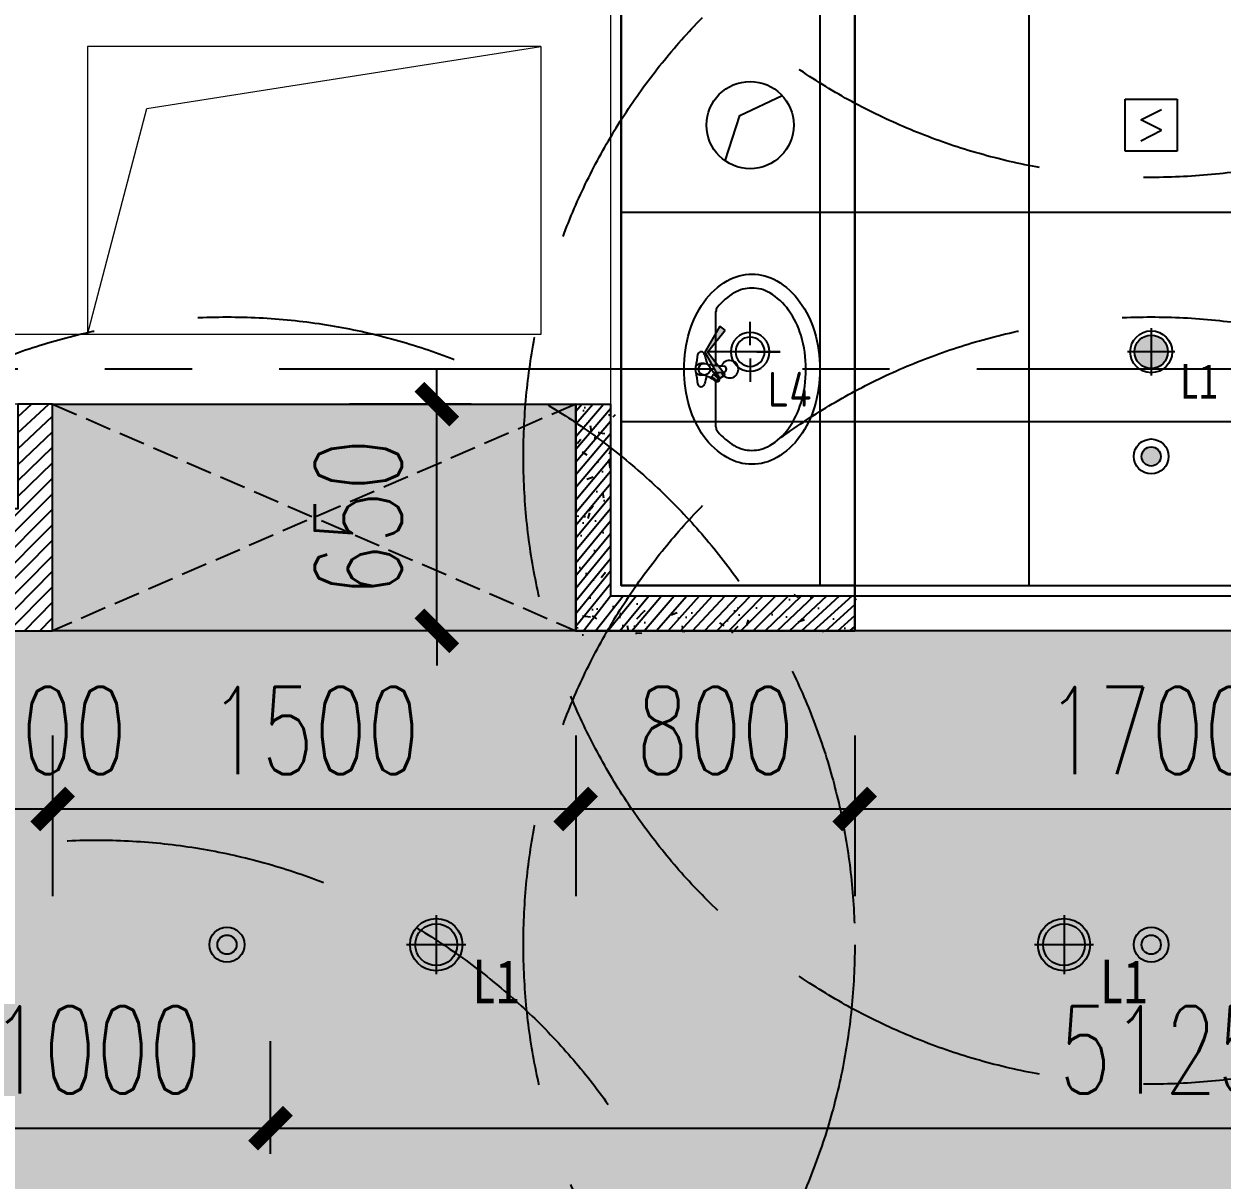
# Model space of a CAD drawing. Header units: millimetres. Extents: x -86392818 to -86307589, y 1129347621 to 1129375919.
# Drawn here: x -86317571 to -86314136, y 1129358546 to 1129361861 of the extents above; entities that cross this region are included whole.
import ezdxf
from ezdxf.enums import TextEntityAlignment as Align

# ---------------------------------------------------------------- set-up
doc = ezdxf.new("R2010")
doc.units = ezdxf.units.MM
doc.header["$LTSCALE"] = 1000
for name, pattern in [('__DASH', [0.35, 0.25, -0.1]), ('CENTER', [2, 1.25, -0.25, 0.25, -0.25]), ('DASH', [0.35, 0.25, -0.1])]:
    doc.linetypes.add(name, pattern=pattern)
doc.layers.get('Defpoints').update_dxf_attribs({"color": 250})
for name, color, linetype in [('A—墙体-填充', 8, 'Continuous'), ('A—轴线', 1, 'CENTER'), ('C—平顶—喷淋', 5, 'Continuous'), ('C—平顶—灯具', 1, 'Continuous'), ('C—平顶—烟感 温感', 3, 'Continuous'), ('C—平顶—轮廓线', 4, 'Continuous'), ('FF-FIXT', 31, 'Continuous'), ('F—地坪—hatch', 8, 'Continuous'), ('F—地坪—分格', 5, 'Continuous'), ('P—平面—固定家具(不到顶)', 4, 'Continuous'), ('P—平面—移动家具', 165, 'Continuous'), ('P—平面—装饰面层线', 6, 'Continuous'), ('P—隔墙—石膏板墙（到顶）', 2, 'Continuous'), ('WALL-DIM', 3, 'Continuous')]:
    doc.layers.add(name, color=color, linetype=linetype)
doc.layers.add('Q-01 原始墙柱', color=7, linetype='Continuous', lineweight=0)
doc.styles.add('_TCH_DIM_T3', font='SIMPLEX', dxfattribs={"width": 0.7058823529411765, "bigfont": 'GBCBIG'})
doc.styles.get("Standard").update_dxf_attribs({"font": 'gbenor.shx', "bigfont": 'gbcbig.shx'})
doc.styles.add('黑体', font='simhei.ttf')
doc.dimstyles.new('WALL-DIM', dxfattribs={"dimtxt": 250, "dimasz": 100, "dimexe": 250, "dimexo": 300, "dimgap": 100, "dimtad": 1, "dimdec": 0, "dimzin": 0, "dimdsep": 46, "dimtxsty": '_TCH_DIM_T3', "dimblk": 'ARCHTICK', "dimcen": 0.09, "dimclrd": 1, "dimclre": 1, "dimclrt": 7, "dimazin": 2, "dimtfac": 1, "dimtdec": 0, "dimtix": 1, "dimtmove": 2, "dimatfit": 3, "dimfxl": 500, "dimfxlon": 1, "dimtolj": 1, "dimtzin": 0, "dimarcsym": 0})

# ---------------------------------------------------------------- blocks, each defined once
blk = doc.blocks.new('$lvtry$00000195')
at = {"color": 0}
for p, q in [((-16.69233967363834, -58.32463455200195), (-16.69233967363834, -48.48868727684021)), ((16.69233883917332, -58.32463455200195), (16.69233883917332, -48.48868727684021)), ((-165.1691291630268, -91.37854719161987), (-34.43534030020237, -91.37854719161987)), ((-16.18431635200977, -91.37854719161987), (-10.95621004700661, -91.37854719161987)), ((10.95620921254158, -91.37854719161987), (165.1691283285618, -91.37854719161987))]:
    blk.add_line(p, q, dxfattribs=at)
blk.add_lwpolyline([(272.6389248520136, -194.7421038150787, -0.132138150954981), (253.5803441107273, -265.5990381240845, -0.1066614028990579), (192.7848324477673, -332.4455661773682, -0.08333936943727896), (107.9217584133148, -373.8538565635681, -0.07203938757544345), (-4.172325134277344e-07, -389.484207868576, -0.0720393875754408), (-107.9217592477798, -373.8538565635681, -0.08333936943727983), (-192.7848332822323, -332.4455661773682, -0.1066614028990598), (-253.5803449451923, -265.5990381240845, -0.1321381509549841), (-272.6389256864786, -194.7421038150787, -0.1321381509549794), (-253.5803449451923, -123.885169506073, -0.1066614028990545), (-192.7848332822323, -57.03864169120789, -0.08333936943728208), (-107.9217592477798, -15.63035130500793, -0.07203938757544434), (-4.172325134277344e-07, 0, -0.07203938757544699), (107.9217584133148, -15.63035130500793, -0.08333936943728112), (192.7848324477673, -57.03864169120789, -0.1066614028990595), (253.5803441107273, -123.885169506073, -0.1321381509549796)], format="xyb", close=True, dxfattribs=at)
blk.add_circle((-4.172325134277344e-07, -58.32463455200195), 16.69233925081608, dxfattribs=at)
for centre, radius, start, end in [((-64.28781054913998, 218.3654627799988), 258.7112282179222, 274.7069152309099, 282.3731624528651), ((-4.172325134277344e-07, -48.48868727684021), 16.69233925081608, 0, 180), ((64.28780971467495, 218.3654627799988), 258.7112282179222, 257.6268375471349, 265.2930847690901), ((-40.18135765194893, -49.11782050132751), 10.06450358181337, 106.6095623211272, 258.164817256776), ((-74.62124821543694, -228.483856678009), 172.5795059260873, 71.36004804064723, 79.18731878088961), ((-170.980091676116, 3.459482908248901), 166.2489730946692, 324.8410702194401, 338.1337136159112), ((381.0866096019745, -130.7378859519958), 372.2172360846195, 170.1008307913739, 177.6017530940374), ((74.62124738097191, -228.483856678009), 172.5795059260873, 100.8126812191104, 110.4190704462715), ((40.1813568174839, -49.11782050132751), 10.06450358181337, 281.835182743224, 73.39043767887277), ((-68.28579360246658, -231.3372843265533), 174.1962364631342, 128.9256908723764, 149.8905968400525), ((-165.1691291630268, -111.3785471916199), 20, 90, 128.9256908723764), ((-28.90521539747715, -95.10043668746948), 6.774339234079719, 155.3439806171497, 308.3224213043854), ((-170.980091676116, 3.459482908248901), 169.652629299969, 324.8410702194401, 331.3523351813095), ((-28.90521539747715, -95.10043668746948), 3.370683028779979, 155.3439806171497, 308.3224213043854), ((100.4320492744446, -209.866286277771), 169.6526292999691, 132.3140586581669, 138.8253197543048), ((100.4320492744446, -209.866286277771), 166.2489730946693, 125.5326812907816, 138.8253197543048), ((-12.26054613292217, -73.92359852790833), 10.59940537502004, 201.892371605984, 261.7740215935694), ((-381.0866104364395, -130.7378859519958), 372.2172360846195, 2.398246905962601, 6.762688729096951), ((165.1691283285618, -111.3785471916199), 20, 51.07430912762359, 90), ((165.1691283285618, -111.3785471916199), 20, 51.07430912762359, 90), ((68.28579276800156, -231.3372843265533), 174.1962364631293, 30.10940315994746, 51.07430912762359), ((-4.172325134277344e-07, -130.7294490337372), 25.04147884924896, 112.5160050319431, 67.48399496805696), ((-4.172325134277344e-07, -111.4875917434692), 9.902517937004529, 201.7836905390656, 338.2163094609344), ((-131.3919274657965, -194.7421038150787), 101.2469982179396, 149.8905968400525, 180), ((131.3919266313314, -194.7421038150787), 101.2469982179356, 0, 30.10940315994746), ((-131.3919274657965, -194.7421038150787), 101.2469982179332, 180, 210.1094031599475), ((131.3919266313314, -194.7421038150787), 101.2469982179359, 329.8905968400526, 0), ((-68.28579360246658, -158.1469235420227), 174.1962364631246, 210.1094031599475, 234.4623142680914), ((68.28579276800156, -158.1469235420227), 174.1962364631294, 305.5376857319085, 329.8905968400526), ((-27.00015760958195, -100.3470373153687), 245.2267269097811, 234.4623142680914, 253.5182608374615), ((27.00015677511692, -100.3470373153687), 245.2267269097772, 286.4817391625385, 305.5376857319085), ((-4.172325134277344e-07, -9.089240074157715), 340.394967608484, 253.5182608374615, 270), ((-4.172325134277344e-07, -9.089240074157715), 340.3949676084785, 270, 286.4817391625385)]:
    blk.add_arc(centre, radius, start, end, dxfattribs=at)
blk = doc.blocks.new('A$C5AE9663F')
at = {"layer": 'A—轴线', "color": 24, "linetype": 'CENTER'}
blk.add_line((29900, 10400), (-4400, 10400), dxfattribs=at)
blk = doc.blocks.new('dffsdsardegew')
at = {"layer": 'C—平顶—灯具'}
h = blk.add_hatch(color=7, dxfattribs=at)
h.set_gradient(color1=(255, 255, 255), color2=(128, 128, 128), name='SPHERICAL')
edge = h.paths.add_edge_path()
edge.add_arc((0, 0), 59.99999982783518, 0, 360)
for p, q in [((0, 84.94745397567749), (0, -84.94745397567749)), ((84.94745390117168, 0), (-84.94745390117168, 0))]:
    blk.add_line(p, q, dxfattribs=at)
for radius in [74.99999978479399, 59.99999982783518]:
    blk.add_circle((0, 0), radius, dxfattribs=at)
at = {"layer": 'C—平顶—灯具', "style": '黑体', "width": 0.8}
blk.add_text('L1', height=124.9999996419401, dxfattribs=at).set_placement((171.2003185302019, -105.796276807785, 94.12059754060085), align=Align.MIDDLE_CENTER)
blk = doc.blocks.new('pen lin')
at = {"layer": 'C—平顶—喷淋'}
blk.add_hatch(color=8, dxfattribs=at).paths.add_polyline_path([(-27.5, 0, 1), (27.5, 0, 1)])
for radius in [49.99999999999999, 27.49999999999999]:
    blk.add_circle((0, 0), radius, dxfattribs=at)
at = {"layer": 'Defpoints', "color": 251, "linetype": 'DASH', "ltscale": 3}
blk.add_circle((0, 0), 1800, dxfattribs=at)
blk = doc.blocks.new('A$C23090EF4')
at = {"layer": 'C—平顶—灯具', "color": 1}
for p, q in [((166.3745706129121, 207.6790022371133, 3.810314301665388e-08), (166.3745706129121, 274.9346632957895, 3.810314301665388e-08)), ((80.0072987540625, 188.5673914371291, 3.810314301665388e-08), (289.5182813548599, 188.5673914371291, 3.810314301665388e-08)), ((147.2629598135827, 188.5673914371291, 3.810314301665388e-08), (80.0072987540625, 188.5673914371291, 3.810314301665388e-08)), ((185.4861814122414, 188.5673914371291, 3.810314301665388e-08), (252.7418424717616, 188.5673914371291, 3.810314301665388e-08)), ((166.3745706129121, 169.4557806380471, 3.810314301665388e-08), (166.3745706129121, 102.2001195784687, 3.810314301665388e-08))]:
    blk.add_line(p, q, dxfattribs=at)
at = {"layer": 'C—平顶—灯具'}
for p, q in [((237.7800405120943, 251.0249660771078, 3.810314301665388e-08), (253.193114568945, 261.8140402766439, 3.810314301665388e-08)), ((288.4237071124371, 187.1628723882168, 3.810314301665388e-08), (237.7800405120943, 251.0249660771078, 3.810314301665388e-08)), ((253.193114568945, 261.8140402766439, 3.810314301665388e-08), (296.6947772590211, 187.1978698642197, 3.810314301665388e-08)), ((238.3222851012251, 122.8744948266976, 3.810314301665388e-08), (288.4237071124371, 187.1628723882168, 3.810314301665388e-08)), ((296.6947772590211, 187.1978698642197, 3.810314301665388e-08), (253.8261094938498, 112.2162396614876, 3.810314301665388e-08)), ((253.8261094938498, 112.2162396614876, 3.810314301665388e-08), (238.3222851012251, 122.8744948266976, 3.810314301665388e-08))]:
    blk.add_line(p, q, dxfattribs=at)
at = {"layer": 'C—平顶—灯具', "color": 1}
blk.add_ellipse((166.3745706129121, 188.5673914371291, 3.810314301665388e-08), major_axis=(39.37144325734114, 39.37144325734114), ratio=0.999999999998767, start_param=0.7853981633980648, end_param=7.068583470577651, dxfattribs=at)
at = {"layer": 'C—平顶—灯具', "color": 8}
blk.add_ellipse((166.3745706129121, 188.5673914371291, 3.810314301665388e-08), major_axis=(-29.52858244299803, 29.52858244299803), ratio=0.9999999999999942, start_param=-0.7853981633974512, end_param=5.497787143782135, dxfattribs=at)
at = {"layer": 'C—平顶—灯具', "color": 9}
for points in [[(237.7800405120943, 251.0249660740956, 3.810314301665388e-08), (288.4237071134266, 187.1628723812464, 3.810314301665388e-08), (253.1931145681301, 261.8140402718564, 3.810314301665388e-08), (296.6947772590211, 187.197869857162, 3.810314301665388e-08)], [(238.3222851011087, 122.8744948165549, 3.810314301665388e-08), (288.4237071134266, 187.1628723812464, 3.810314301665388e-08), (253.8261094946647, 112.21623965865, 3.810314301665388e-08), (296.6947772590211, 187.197869857162, 3.810314301665388e-08)]]:
    blk.add_solid(points, dxfattribs=at)
at = {"layer": 'C—平顶—灯具', "color": 1}
blk.add_attdef('L0', text='', height=100, dxfattribs=at).set_placement((3.108038632490207, 131.0370110616786, 3.810314301665388e-08), align=Align.TOP_LEFT)
blk = doc.blocks.new('A$C57ED5969')
at = {"layer": 'C—平顶—灯具'}
h = blk.add_hatch(color=7, dxfattribs=at)
h.set_gradient(color1=(255, 255, 255), color2=(128, 128, 128), name='SPHERICAL')
edge = h.paths.add_edge_path()
edge.add_arc((0, 1.164153218269348e-10), 47.99999999976313, 0, 360)
for p, q in [((2.328306436538696e-10, 67.95796331076417), (2.328306436538696e-10, -67.95796331088059)), ((67.95796331111342, 0), (-67.95796331064776, 0))]:
    blk.add_line(p, q, dxfattribs=at)
for radius in [59.99999999970392, 47.99999999976313]:
    blk.add_circle((0, 0), radius, dxfattribs=at)
at = {"layer": 'C—平顶—灯具', "style": '黑体', "width": 0.8}
blk.add_text('L1', height=100, dxfattribs=at).set_placement((136.9602552212309, -84.63702168583404, 75.29647824816585), align=Align.MIDDLE_CENTER)
blk = doc.blocks.new('smoker')
for p, q in [((-144.0000000984874, -144.0000000975269), (-144.0000000984874, 144.0000000975269)), ((-144.0000000984874, 144.0000000975269), (144.0000000981381, 144.0000000975269)), ((144.0000000981381, 144.0000000975269), (144.0000000981381, -144.0000000975269)), ((-57.60000004037283, 28.80000001835288), (57.60000004037283, 86.40000006099581)), ((57.60000004037283, -28.80000001835288), (-57.60000004037283, 28.80000001835288)), ((-57.60000004037283, -86.40000006099581), (57.60000004037283, -28.80000001835288)), ((144.0000000981381, -144.0000000975269), (-144.0000000984874, -144.0000000975269))]:
    blk.add_line(p, q)
blk = doc.blocks.new('_ArchTick')
at = {"color": 44, "const_width": 0.4}
blk.add_lwpolyline([(-0.5, -0.5), (0.5, 0.5)], dxfattribs=at)
blk = doc.blocks.new('*D262')
at = {"layer": 'Defpoints', "color": 0, "transparency": 16777216}
for p in [(-86317689.20660238, 1129360120.965556), (-86317489.20660238, 1129360120.965556), (-86317489.20660238, 1129359609.947455)]:
    blk.add_point(p, dxfattribs=at)
at = {"layer": 'WALL-DIM', "color": 1, "lineweight": -2, "transparency": 16777216}
for p, q in [((-86317689.20660238, 1129359820.965556), (-86317689.20660238, 1129359359.947455)), ((-86317489.20660238, 1129359820.965556), (-86317489.20660238, 1129359359.947455)), ((-86317689.20660238, 1129359609.947455), (-86317489.20660238, 1129359609.947455))]:
    blk.add_line(p, q, dxfattribs=at)
at = {"layer": 'WALL-DIM', "color": 1, "lineweight": -2, "transparency": 16777216, "xscale": 100, "yscale": 100, "zscale": 100, "rotation": 180}
blk.add_blockref('_ArchTick', (-86317689.20660238, 1129359609.947455), dxfattribs=at)
at = {"layer": 'WALL-DIM', "color": 1, "lineweight": -2, "transparency": 16777216, "xscale": 100, "yscale": 100, "zscale": 100}
blk.add_blockref('_ArchTick', (-86317489.20660238, 1129359609.947455), dxfattribs=at)
at = {"layer": 'WALL-DIM', "color": 7, "transparency": 16777216, "insert": (-86317502.97997272, 1129359834.947455), "char_height": 250, "attachment_point": 5, "style": '_TCH_DIM_T3'}
blk.add_mtext('\\A1;200', dxfattribs=at)
blk = doc.blocks.new('*D263')
at = {"layer": 'Defpoints', "color": 0, "transparency": 16777216}
for p in [(-86317489.20660238, 1129360120.965556), (-86315989.20660238, 1129360120.965556), (-86315989.20660238, 1129359609.947455)]:
    blk.add_point(p, dxfattribs=at)
at = {"layer": 'WALL-DIM', "color": 1, "lineweight": -2, "transparency": 16777216}
for p, q in [((-86317489.20660238, 1129359820.965556), (-86317489.20660238, 1129359359.947455)), ((-86315989.20660238, 1129359820.965556), (-86315989.20660238, 1129359359.947455)), ((-86317489.20660238, 1129359609.947455), (-86315989.20660238, 1129359609.947455))]:
    blk.add_line(p, q, dxfattribs=at)
at = {"layer": 'WALL-DIM', "color": 1, "lineweight": -2, "transparency": 16777216, "xscale": 100, "yscale": 100, "zscale": 100, "rotation": 180}
blk.add_blockref('_ArchTick', (-86317489.20660238, 1129359609.947455), dxfattribs=at)
at = {"layer": 'WALL-DIM', "color": 1, "lineweight": -2, "transparency": 16777216, "xscale": 100, "yscale": 100, "zscale": 100}
blk.add_blockref('_ArchTick', (-86315989.20660238, 1129359609.947455), dxfattribs=at)
at = {"layer": 'WALL-DIM', "color": 7, "transparency": 16777216, "insert": (-86316739.20660238, 1129359834.947455), "char_height": 250, "attachment_point": 5, "style": '_TCH_DIM_T3'}
blk.add_mtext('\\A1;1500', dxfattribs=at)
blk = doc.blocks.new('*D264')
at = {"layer": 'Defpoints', "color": 0, "transparency": 16777216}
for p in [(-86315989.20660238, 1129360120.965556), (-86315189.20660238, 1129360120.965556), (-86315189.20660238, 1129359609.947455)]:
    blk.add_point(p, dxfattribs=at)
at = {"layer": 'WALL-DIM', "color": 1, "lineweight": -2, "transparency": 16777216}
for p, q in [((-86315989.20660238, 1129359820.965556), (-86315989.20660238, 1129359359.947455)), ((-86315189.20660238, 1129359820.965556), (-86315189.20660238, 1129359359.947455)), ((-86315989.20660238, 1129359609.947455), (-86315189.20660238, 1129359609.947455))]:
    blk.add_line(p, q, dxfattribs=at)
at = {"layer": 'WALL-DIM', "color": 1, "lineweight": -2, "transparency": 16777216, "xscale": 100, "yscale": 100, "zscale": 100, "rotation": 180}
blk.add_blockref('_ArchTick', (-86315989.20660238, 1129359609.947455), dxfattribs=at)
at = {"layer": 'WALL-DIM', "color": 1, "lineweight": -2, "transparency": 16777216, "xscale": 100, "yscale": 100, "zscale": 100}
blk.add_blockref('_ArchTick', (-86315189.20660238, 1129359609.947455), dxfattribs=at)
at = {"layer": 'WALL-DIM', "color": 7, "transparency": 16777216, "insert": (-86315589.20660238, 1129359834.947455), "char_height": 250, "attachment_point": 5, "style": '_TCH_DIM_T3'}
blk.add_mtext('\\A1;800', dxfattribs=at)
blk = doc.blocks.new('*D265')
at = {"layer": 'Defpoints', "color": 0, "transparency": 16777216}
for p in [(-86315189.20660238, 1129360120.965556), (-86313489.20660183, 1129360120.965556), (-86313489.20660183, 1129359609.947455)]:
    blk.add_point(p, dxfattribs=at)
at = {"layer": 'WALL-DIM', "color": 1, "lineweight": -2, "transparency": 16777216}
for p, q in [((-86315189.20660238, 1129359820.965556), (-86315189.20660238, 1129359359.947455)), ((-86313489.20660183, 1129359820.965556), (-86313489.20660183, 1129359359.947455)), ((-86315189.20660238, 1129359609.947455), (-86313489.20660183, 1129359609.947455))]:
    blk.add_line(p, q, dxfattribs=at)
at = {"layer": 'WALL-DIM', "color": 1, "lineweight": -2, "transparency": 16777216, "xscale": 100, "yscale": 100, "zscale": 100, "rotation": 180}
blk.add_blockref('_ArchTick', (-86315189.20660238, 1129359609.947455), dxfattribs=at)
at = {"layer": 'WALL-DIM', "color": 1, "lineweight": -2, "transparency": 16777216, "xscale": 100, "yscale": 100, "zscale": 100}
blk.add_blockref('_ArchTick', (-86313489.20660183, 1129359609.947455), dxfattribs=at)
at = {"layer": 'WALL-DIM', "color": 7, "transparency": 16777216, "insert": (-86314339.2066021, 1129359834.947455), "char_height": 250, "attachment_point": 5, "style": '_TCH_DIM_T3'}
blk.add_mtext('\\A1;1700', dxfattribs=at)
blk = doc.blocks.new('*D267')
at = {"layer": 'Defpoints', "color": 0, "transparency": 16777216}
for p in [(-86316387.50234944, 1129360770.965557), (-86315989.20660241, 1129360770.965557), (-86315989.20660241, 1129360120.965557)]:
    blk.add_point(p, dxfattribs=at)
at = {"layer": 'WALL-DIM', "color": 1, "lineweight": -2, "transparency": 16777216}
for p, q in [((-86316387.50234944, 1129360770.965557), (-86316387.50234944, 1129360870.965557)), ((-86316289.20660241, 1129360770.965557), (-86316637.50234944, 1129360770.965557)), ((-86316387.50234944, 1129360120.965557), (-86316387.50234944, 1129360770.965557)), ((-86316289.20660241, 1129360120.965557), (-86316637.50234944, 1129360120.965557)), ((-86316387.50234944, 1129360120.965557), (-86316387.50234944, 1129360020.965557))]:
    blk.add_line(p, q, dxfattribs=at)
at = {"layer": 'WALL-DIM', "color": 1, "lineweight": -2, "transparency": 16777216, "xscale": 100, "yscale": 100, "zscale": 100}
for p, rotation in [((-86316387.50234944, 1129360770.965557), 270), ((-86316387.50234944, 1129360120.965557), 90)]:
    blk.add_blockref('_ArchTick', p, dxfattribs=dict(at, rotation=rotation))
at = {"layer": 'WALL-DIM', "color": 7, "transparency": 16777216, "insert": (-86316612.5023491, 1129360445.965557), "char_height": 250, "attachment_point": 5, "rotation": 90, "style": '_TCH_DIM_T3'}
blk.add_mtext('\\A1;650', dxfattribs=at)
blk = doc.blocks.new('*D286')
at = {"layer": 'Defpoints', "color": 0, "transparency": 16777216}
for p in [(-86316864.20660238, 1129358694.526135), (-86317864.2066024, 1129358320.776644), (-86316864.20660238, 1129358320.776644)]:
    blk.add_point(p, dxfattribs=at)
at = {"layer": 'WALL-DIM', "color": 1, "lineweight": -2, "transparency": 16777216}
for p, q in [((-86317864.2066024, 1129358620.776644), (-86317864.2066024, 1129358944.526135)), ((-86316864.20660238, 1129358620.776644), (-86316864.20660238, 1129358944.526135)), ((-86317864.2066024, 1129358694.526135), (-86316864.20660238, 1129358694.526135))]:
    blk.add_line(p, q, dxfattribs=at)
at = {"layer": 'WALL-DIM', "color": 1, "lineweight": -2, "transparency": 16777216, "xscale": 100, "yscale": 100, "zscale": 100, "rotation": 180}
blk.add_blockref('_ArchTick', (-86317864.2066024, 1129358694.526135), dxfattribs=at)
at = {"layer": 'WALL-DIM', "color": 1, "lineweight": -2, "transparency": 16777216, "xscale": 100, "yscale": 100, "zscale": 100}
blk.add_blockref('_ArchTick', (-86316864.20660238, 1129358694.526135), dxfattribs=at)
at = {"layer": 'WALL-DIM', "color": 7, "transparency": 16777216, "insert": (-86317364.2066024, 1129358919.526135), "char_height": 250, "attachment_point": 5, "style": '_TCH_DIM_T3'}
blk.add_mtext('\\A1;1000', dxfattribs=at)
blk = doc.blocks.new('*D287')
at = {"layer": 'Defpoints', "color": 0, "transparency": 16777216}
for p in [(-86311739.20660241, 1129358694.526135), (-86316864.20660238, 1129358320.776644), (-86311739.20660241, 1129358320.776644)]:
    blk.add_point(p, dxfattribs=at)
at = {"layer": 'WALL-DIM', "color": 1, "lineweight": -2, "transparency": 16777216}
for p, q in [((-86316864.20660238, 1129358620.776644), (-86316864.20660238, 1129358944.526135)), ((-86311739.20660241, 1129358620.776644), (-86311739.20660241, 1129358944.526135)), ((-86316864.20660238, 1129358694.526135), (-86311739.20660241, 1129358694.526135))]:
    blk.add_line(p, q, dxfattribs=at)
at = {"layer": 'WALL-DIM', "color": 1, "lineweight": -2, "transparency": 16777216, "xscale": 100, "yscale": 100, "zscale": 100, "rotation": 180}
blk.add_blockref('_ArchTick', (-86316864.20660238, 1129358694.526135), dxfattribs=at)
at = {"layer": 'WALL-DIM', "color": 1, "lineweight": -2, "transparency": 16777216, "xscale": 100, "yscale": 100, "zscale": 100}
blk.add_blockref('_ArchTick', (-86311739.20660241, 1129358694.526135), dxfattribs=at)
at = {"layer": 'WALL-DIM', "color": 7, "transparency": 16777216, "insert": (-86314301.7066024, 1129358919.526135), "char_height": 250, "attachment_point": 5, "style": '_TCH_DIM_T3'}
blk.add_mtext('\\A1;5125', dxfattribs=at)

msp = doc.modelspace()

# ---------------------------------------------------------------- hatches: boundary and pattern name
at = {"layer": 'A—墙体-填充'}
h = msp.add_hatch(dxfattribs=at)
h.set_pattern_fill('ANSI31', color=8, scale=10, style=0)
h.set_pattern_definition([(45, (0, 0), (-22.45064030267288, 22.45064030267288), [])])
h.paths.add_polyline_path([(-86318389.20660238, 1129360370.965556), (-86317689.20660238, 1129360370.965556), (-86317689.20660238, 1129360120.965556), (-86317489.20660238, 1129360120.965556), (-86317489.20660238, 1129360770.965556), (-86317589.20660238, 1129360770.965556), (-86317589.2066024, 1129360470.965556), (-86318489.2066024, 1129360470.965556), (-86318489.2066024, 1129360220.965556), (-86319289.2066024, 1129360220.965556), (-86319289.2066024, 1129360520.965556), (-86319389.20660238, 1129360520.965556), (-86319389.20660238, 1129360120.965556), (-86318389.20660238, 1129360120.965556)])
h = msp.add_hatch(dxfattribs=at)
h.set_pattern_fill('A-剖面线2', color=256)
h.set_pattern_definition([(45, (0, 0), (-17.67766952966369, 17.67766952966369), []), (49.99999999999999, (0, 0), (182.184668996004, -15.93908553890309), [19.05, -209.55]), (355, (0, 0), (-35.24282597566699, 191.05664288218), [15.24, -167.64]), (100.451, (15.182, -1.32825), (146.9425016659592, 175.1166878202919), [16.19, -178.09]), (46.18420000000001, (0, 50.8), (271.0790408921299, -42.04232793272715), [28.575, -314.325]), (96.6356, (22.5899, 47.2965), (237.4042344662371, 247.4255558900492), [24.285, -267.135]), (351.1840000000001, (0, 50.8), (237.4046058139339, 247.4251178605977), [22.86, -251.46]), (21, (25.4, 38.1), (151.6148798353833, -102.2655185167625), [19.05, -209.55]), (326.0000000000001, (25.4, 38.1), (61.80202834764707, 184.1879661223193), [15.24, -167.64]), (71.4514, (38.0345, 29.5779), (213.4164907701245, 81.92285771605745), [16.19, -178.09]), (37.50000000000001, (0, 0), (3.088603250591817, 84.55503887315311), [0, -165.608, 0, -170.18, 0, -168.275]), (7.499999999999999, (0, 0), (66.81966251030575, 100.1805748181195), [0, -97.02799999999999, 0, -161.798, 0, -64.135]), (327.5, (-56.642, 0), (135.5905951668714, -5.728743992673444), [0, -63.5, 0, -198.12, 0, -262.89]), (317.5, (-82.042, 0), (148.129181386018, 25.42649103333303), [0, -82.55, 0, -131.572, 0, -186.69])])
h.paths.add_polyline_path([(-86315889.20660238, 1129360770.965556), (-86315889.20660238, 1129360220.965556), (-86315189.20660238, 1129360220.965556), (-86315189.20660238, 1129360120.965556), (-86315989.20660238, 1129360120.965556), (-86315989.20660238, 1129360770.965556)])
at = {"layer": 'F—地坪—hatch'}
h = msp.add_hatch(dxfattribs=at)
h.set_pattern_fill('_USER', color=251, scale=600, double=1, pattern_type=0)
h.set_pattern_definition([(0, (-86313489.20660238, 1129360120.965556), (0, 600), []), (90, (-86313489.20660238, 1129360120.965556), (-600, 3.673940397442059e-14), [])])
h.paths.add_polyline_path([(-86313489.20660238, 1129364120.965556), (-86315189.20660238, 1129364120.965556), (-86315189.20660238, 1129362890.965556), (-86315859.20660238, 1129362890.965556), (-86315859.20660238, 1129360250.965556), (-86315189.20660238, 1129360250.965556), (-86313489.20660238, 1129360250.965556)])
h = msp.add_hatch(dxfattribs=at)
h.set_pattern_fill('AR-SAND', color=251, scale=5)
h.set_pattern_definition([(37.50000000000001, (0, 0), (-8.000156479920228, 244.7066186646712), [0, -193.04, 0, -215.9, 0, -206.375]), (7.499999999999999, (0, 0), (224.7616415690013, 358.4125502841771), [0, -104.14, 0, -173.99, 0, -66.67500000000001]), (327.5, (-156.21, 0), (395.496185120729, 0.718592339272881), [0, -63.5, 0, -228.6, 0, -298.45]), (317.5, (-156.21, 0), (381.7782262361486, 111.4646616286082), [0, -31.75, 0, -149.86, 0, -171.45])])
h.paths.add_polyline_path([(-86309839.20660238, 1129360120.965556), (-86315989.20660238, 1129360120.965556), (-86315989.20660238, 1129360770.965556), (-86317489.20660238, 1129360770.965556), (-86317489.20660238, 1129360120.965556), (-86319389.20660238, 1129360120.965556), (-86319389.20660238, 1129360520.965556), (-86319489.20660238, 1129360520.965556), (-86319489.20660238, 1129360620.965556), (-86320989.20660238, 1129360620.965556), (-86320989.20660238, 1129360520.965556), (-86321089.20660238, 1129360520.965556), (-86321089.20660238, 1129355569.401158), (-86323839.20660238, 1129355569.401158), (-86323839.20660238, 1129350620.965556), (-86323439.20660238, 1129350620.965556), (-86323439.20660238, 1129350370.965556), (-86319389.20660238, 1129350370.965556), (-86319389.20660238, 1129350820.965556), (-86318889.20660238, 1129350820.965556), (-86318889.20660238, 1129358320.776644), (-86309839.20660238, 1129358320.776644)])

# ---------------------------------------------------------------- linework, layer by layer
at = {"layer": 'C—平顶—轮廓线'}
msp.add_line((-86315189.20660238, 1129360250.965556), (-86315189.20660238, 1129362890.965556), dxfattribs=at)
msp.add_lwpolyline([(-86315189.20660238, 1129360220.965556), (-86313489.20660183, 1129360220.965556), (-86313489.20660183, 1129360120.965556), (-86315189.20660238, 1129360120.965556)], close=True, dxfattribs=at)
at = {"layer": 'FF-FIXT', "linetype": 'Continuous'}
msp.add_lwpolyline([(-86315560.51553752, 1129361468.30088), (-86315519.09279516, 1129361598.773906), (-86315397.6920253, 1129361656.112971)], dxfattribs=at)
msp.add_circle((-86315489.20660238, 1129361570.965556), 125, dxfattribs=at)
at = {"layer": 'F—地坪—分格'}
msp.add_line((-86315189.20660238, 1129360250.965556), (-86313489.20660238, 1129360250.965556), dxfattribs=at)
for points in [[(-86320989.20660238, 1129360620.965556), (-86319489.20660238, 1129360620.965556), (-86319489.20660238, 1129360520.965556), (-86319389.20660238, 1129360520.965556), (-86319389.20660238, 1129360120.965556), (-86317489.20660238, 1129360120.965556), (-86317489.20660238, 1129360770.965556), (-86315989.20660238, 1129360770.965556), (-86315989.20660238, 1129360120.965556), (-86315189.20660238, 1129360120.965556), (-86315189.20660238, 1129360250.965556), (-86315859.20660238, 1129360250.965556), (-86315859.20660238, 1129362890.965556), (-86315189.20660238, 1129362890.965556), (-86315189.20660238, 1129364120.965556), (-86313489.20660238, 1129364120.965556), (-86313489.20660238, 1129360120.965556), (-86309839.20660238, 1129360120.965556), (-86309839.20660238, 1129358320.776644)], [(-86315189.20660238, 1129364120.965556), (-86313489.20660238, 1129364120.965556), (-86313489.20660238, 1129360120.965556), (-86315189.20660238, 1129360120.965556), (-86315189.20660238, 1129360250.965556), (-86315859.20660238, 1129360250.965556), (-86315859.20660238, 1129362890.965556), (-86315189.20660238, 1129362890.965556), (-86315189.20660238, 1129364120.965556)]]:
    msp.add_lwpolyline(points, dxfattribs=at)
at = {"layer": 'P—平面—固定家具(不到顶)'}
msp.add_lwpolyline([(-86315859.20660238, 1129362890.965556), (-86315189.2066024, 1129362890.965556), (-86315189.20660238, 1129360250.965556), (-86315859.20660236, 1129360250.965556)], close=True, dxfattribs=at)
at = {"layer": 'P—平面—移动家具', "color": 8, "linetype": '__DASH', "ltscale": 0.3}
for p, q in [((-86315989.20660238, 1129360770.965556), (-86317489.20660238, 1129360120.965556)), ((-86317489.20660238, 1129360770.965556), (-86315989.20660238, 1129360120.965556))]:
    msp.add_line(p, q, dxfattribs=at)
at = {"layer": 'P—平面—移动家具'}
msp.add_lwpolyline([(-86315989.20660238, 1129360770.965556), (-86315989.20660238, 1129360120.965556), (-86317489.20660238, 1129360120.965556), (-86317489.20660238, 1129360770.965556)], close=True, dxfattribs=at)
at = {"layer": 'P—平面—装饰面层线'}
msp.add_lwpolyline([(-86315189.20660238, 1129362920.965556), (-86315189.20660238, 1129362890.965556), (-86315859.20660238, 1129362890.965556), (-86315859.20660238, 1129360250.965556), (-86315189.20660238, 1129360250.965556), (-86315189.20660238, 1129360220.965556)], dxfattribs=at)
at = {"layer": 'P—隔墙—石膏板墙（到顶）'}
for points in [[(-86319389.20660238, 1129360520.965556), (-86319389.20660238, 1129360120.965556), (-86318389.20660238, 1129360120.965556), (-86318389.20660238, 1129360370.965556), (-86317689.20660238, 1129360370.965556), (-86317689.20660238, 1129360120.965556), (-86317489.20660238, 1129360120.965556), (-86317489.20660238, 1129360770.965556), (-86317589.20660238, 1129360770.965556), (-86317589.2066024, 1129360470.965556), (-86318489.2066024, 1129360470.965556), (-86318489.2066024, 1129360220.965556), (-86319289.2066024, 1129360220.965556), (-86319289.2066024, 1129360520.965556)], [(-86315889.20660238, 1129360770.965556), (-86315889.20660238, 1129360220.965556), (-86315189.20660238, 1129360220.965556), (-86315189.20660238, 1129360120.965556), (-86315989.20660238, 1129360120.965556), (-86315989.20660238, 1129360770.965556)]]:
    msp.add_lwpolyline(points, close=True, dxfattribs=at)
at = {"layer": 'Q-01 原始墙柱'}
for p, q in [((-86315889.20660238, 1129363020.965556), (-86315889.20660238, 1129360770.965556)), ((-86316089.20660238, 1129361795.965556), (-86317389.20660238, 1129361795.965556)), ((-86317389.20660238, 1129361795.965556), (-86317389.20660238, 1129360970.965556)), ((-86316089.20660238, 1129361795.965556), (-86316089.20660238, 1129360970.965556)), ((-86316089.20660238, 1129360970.965556), (-86318789.20660238, 1129360970.965556)), ((-86315889.20660238, 1129360770.965556), (-86318789.20660238, 1129360770.965556))]:
    msp.add_line(p, q, dxfattribs=at)
at = {"layer": 'Q-01 原始墙柱', "color": 8}
msp.add_lwpolyline([(-86317389.20660238, 1129360970.965556), (-86317218.98711331, 1129361618.527985), (-86316089.20660238, 1129361795.965556)], dxfattribs=at)

# ---------------------------------------------------------------- block references
at = {"layer": 'A—轴线'}
msp.add_blockref('A$C5AE9663F', (-86337489.20660238, 1129350470.834794), dxfattribs=at)
at = {"layer": 'C—平顶—喷淋'}
for p in [(-86314339.20660211, 1129363220.965556), (-86314339.20660211, 1129360620.965556), (-86316989.2066024, 1129359220.8711), (-86314339.2066021, 1129359220.8711), (-86317364.20660236, 1129357720.776644)]:
    msp.add_blockref('pen lin', p, dxfattribs=at)
at = {"layer": 'C—平顶—灯具'}
for name, p in [('A$C57ED5969', (-86314339.20660211, 1129360920.965556)), ('dffsdsardegew', (-86316389.2066024, 1129359220.8711)), ('dffsdsardegew', (-86314589.2066024, 1129359220.8711))]:
    msp.add_blockref(name, p, dxfattribs=at)
at = {"layer": 'C—平顶—烟感 温感', "xscale": 0.5172413793103449, "yscale": 0.5172413793103449, "zscale": 0.5172413793103449}
msp.add_blockref('smoker', (-86314339.20660211, 1129361570.965556), dxfattribs=at)
at = {"layer": 'C—平顶—轮廓线'}
ref = msp.add_blockref('A$C23090EF4', (-86315322.83203177, 1129360732.398165, -3.810314301665388e-08), dxfattribs=dict(at, xscale=-1))
ref.add_attrib('L0_001', 'L4', (-86315438.44007044, 1129360763.435176), dxfattribs={"layer": 'C—平顶—灯具', "color": 1, "height": 100})
at = {"layer": 'FF-FIXT', "linetype": 'Continuous', "xscale": -1, "yscale": -1, "rotation": 270.0000000000279}
msp.add_blockref('$lvtry$00000195', (-86315678.69081025, 1129360870.965557), dxfattribs=at)

# ---------------------------------------------------------------- dimensions: what is measured, and where the dimension line sits
at = {"layer": 'WALL-DIM'}
dim = msp.add_linear_dim(base=(-86316387.50234944, 1129360770.965557), p1=(-86315989.20660238, 1129360120.965556), p2=(-86315989.20660238, 1129360770.965556), angle=90, dimstyle='WALL-DIM', dxfattribs=at)
dim.commit()
dim.dimension.update_dxf_attribs({"geometry": '*D267', "text_midpoint": (-86316612.5023491, 1129360445.965557)})
dim = msp.add_linear_dim(base=(-86317489.20660238, 1129359609.947455), p1=(-86317689.20660238, 1129360120.965556), p2=(-86317489.20660238, 1129360120.965556), dimstyle='WALL-DIM', dxfattribs=at)
dim.commit()
dim.dimension.update_dxf_attribs({"geometry": '*D262', "text_midpoint": (-86317502.97997272, 1129359834.947455), "dimtype": 160})
for base, p1, p2, picture, middle in [((-86315989.20660238, 1129359609.947455), (-86317489.20660238, 1129360120.965556), (-86315989.20660238, 1129360120.965556), '*D263', (-86316739.20660238, 1129359834.947455)), ((-86315189.20660238, 1129359609.947455), (-86315989.20660238, 1129360120.965556), (-86315189.20660238, 1129360120.965556), '*D264', (-86315589.20660238, 1129359834.947455)), ((-86313489.20660183, 1129359609.947455), (-86315189.20660238, 1129360120.965556), (-86313489.20660183, 1129360120.965556), '*D265', (-86314339.2066021, 1129359834.947455)), ((-86316864.20660238, 1129358694.526135), (-86317864.2066024, 1129358320.776644), (-86316864.20660238, 1129358320.776644), '*D286', (-86317364.2066024, 1129358919.526135)), ((-86311739.20660241, 1129358694.526135), (-86316864.20660238, 1129358320.776644), (-86311739.20660241, 1129358320.776644), '*D287', (-86314301.7066024, 1129358919.526135))]:
    dim = msp.add_linear_dim(base=base, p1=p1, p2=p2, dimstyle='WALL-DIM', dxfattribs=at)
    dim.commit()
    dim.dimension.update_dxf_attribs({"geometry": picture, "text_midpoint": middle})

doc.saveas('drawing.dxf')
